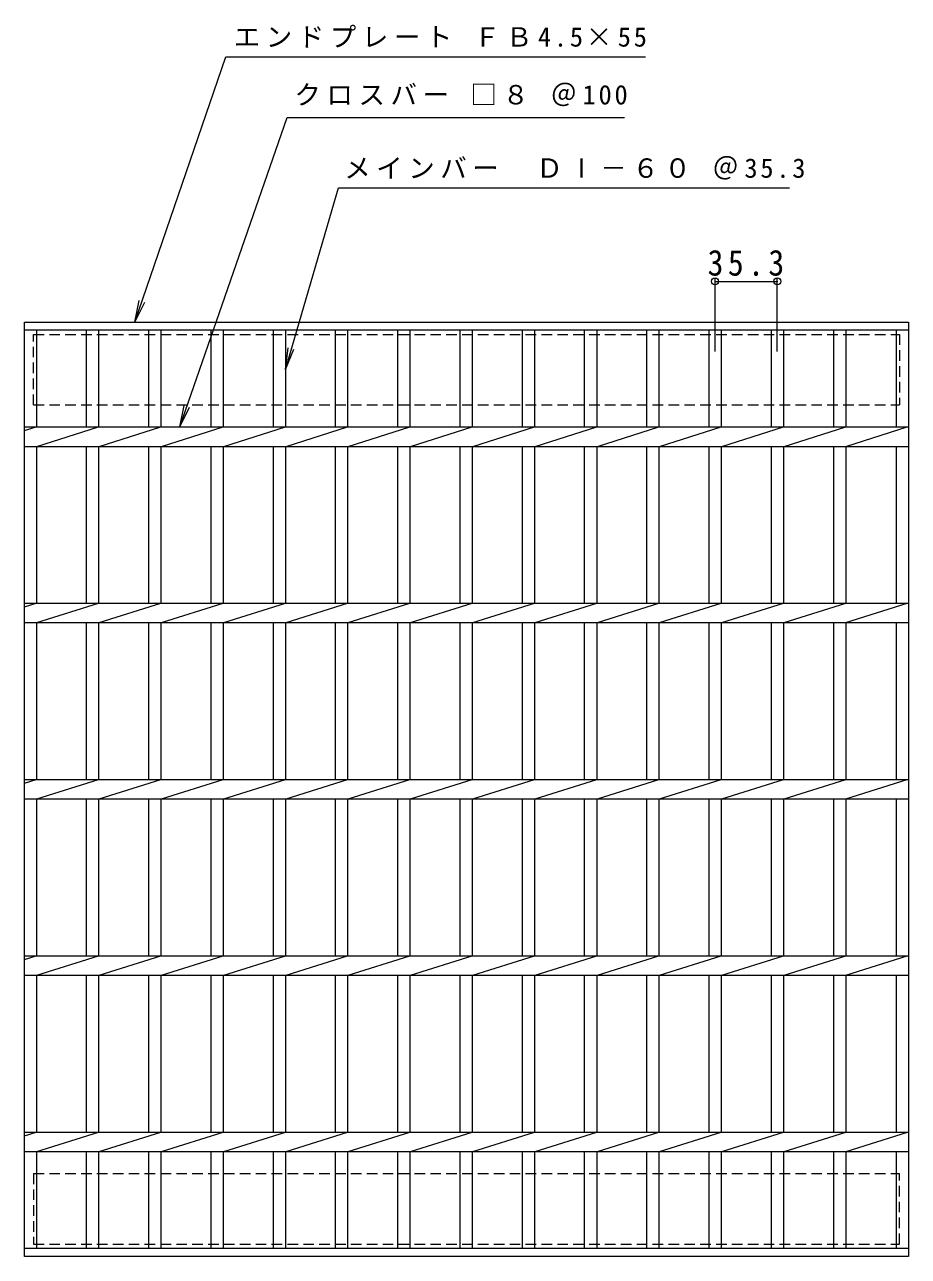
# Model space of a CAD drawing. Units: millimetres, scale not verified. Extents: x -547 to 819, y -687 to 676.
# Drawn here: x -545 to -44, y -23 to 676 of the extents above; entities that cross this region are included whole.
import ezdxf

# ---------------------------------------------------------------- set-up
doc = ezdxf.new("R2010")
doc.units = ezdxf.units.MM
doc.header["$LTSCALE"] = 5
doc.header["$PDMODE"] = 32
doc.header["$PDSIZE"] = 4
doc.linetypes.add('DASHED1', pattern=[1.8, 1.2, -0.6])
for name, color, linetype, lineweight in [('B-1', 2, 'Continuous', 9), ('B-2', 3, 'Continuous', 9), ('B-4', 7, 'Continuous', 9)]:
    doc.layers.add(name, color=color, linetype=linetype, lineweight=lineweight)
doc.styles.add('ＭＳ ゴシック', font='')
doc.styles.get('ＭＳ ゴシック').set_extended_font_data('MS Gothic')

msp = doc.modelspace()

# ---------------------------------------------------------------- linework, layer by layer
at = {"layer": 'B-1', "linetype": 'DASHED1'}
for p, q in [((-539.815, 460.109), (-539.815, 500.109)), ((-539.815, 460.109), (-48.815, 460.109)), ((-539.815, 24.109), (-539.815, -15.891)), ((-539.815, 24.109), (-48.815, 24.109))]:
    msp.add_line(p, q, dxfattribs=at)
for points in [[(-539.815, 500.109), (-48.815, 500.109), (-48.815, 460.109)], [(-539.815, -15.891), (-48.815, -15.891), (-48.815, 24.109)]]:
    msp.add_lwpolyline(points, dxfattribs=at)
at = {"layer": 'B-2'}
for p, q in [((-544.815, -22.891), (-544.815, 507.109)), ((-544.815, 507.109), (-43.815, 507.109)), ((-43.815, 507.109), (-43.815, -22.891)), ((-544.815, 502.609), (-43.815, 502.609)), ((-537.814, 447.61), (-537.814, 502.609)), ((-509.915, 502.609), (-509.915, 447.61)), ((-502.915, 502.609), (-502.915, 447.61)), ((-474.614, 502.609), (-474.614, 447.61)), ((-467.614, 502.609), (-467.614, 447.61)), ((-439.314, 502.609), (-439.314, 447.61)), ((-432.314, 502.609), (-432.314, 447.61)), ((-404.015, 502.609), (-404.015, 447.61)), ((-397.015, 502.609), (-397.015, 447.61)), ((-368.714, 502.609), (-368.714, 447.61)), ((-361.714, 502.609), (-361.714, 447.61)), ((-333.414, 502.609), (-333.414, 447.61)), ((-326.414, 502.609), (-326.414, 447.61)), ((-298.115, 502.609), (-298.115, 447.61)), ((-291.115, 502.609), (-291.115, 447.61)), ((-262.814, 502.609), (-262.814, 447.61)), ((-255.814, 502.609), (-255.814, 447.61)), ((-227.514, 502.609), (-227.514, 447.61)), ((-220.514, 502.609), (-220.514, 447.61)), ((-192.215, 502.609), (-192.215, 447.61)), ((-185.215, 502.609), (-185.215, 447.61)), ((-156.914, 502.609), (-156.914, 447.61)), ((-149.914, 502.609), (-149.914, 447.61)), ((-121.615, 502.609), (-121.615, 447.61)), ((-114.615, 502.609), (-114.615, 447.61)), ((-86.315, 502.609), (-86.315, 447.61)), ((-79.315, 502.609), (-79.315, 447.61)), ((-50.816, 502.609), (-50.816, 447.61)), ((-544.815, 445.529), (-538.215, 447.61)), ((-544.815, 447.61), (-43.815, 447.61)), ((-537.814, 436.61), (-502.915, 447.61)), ((-502.514, 436.61), (-467.615, 447.61)), ((-467.215, 436.61), (-432.315, 447.61)), ((-431.914, 436.61), (-397.015, 447.61)), ((-396.615, 436.61), (-361.715, 447.61)), ((-361.315, 436.61), (-326.415, 447.61)), ((-326.014, 436.61), (-291.115, 447.61)), ((-290.715, 436.61), (-255.815, 447.61)), ((-255.415, 436.61), (-220.515, 447.61)), ((-220.114, 436.61), (-185.215, 447.61)), ((-184.815, 436.61), (-149.915, 447.61)), ((-149.515, 436.61), (-114.615, 447.61)), ((-114.214, 436.61), (-79.315, 447.61)), ((-79.315, 436.61), (-44.415, 447.61)), ((-544.815, 436.61), (-43.815, 436.61)), ((-537.814, 347.609), (-537.814, 436.61)), ((-509.915, 436.61), (-509.915, 347.609)), ((-502.915, 436.61), (-502.915, 347.609)), ((-474.614, 436.61), (-474.614, 347.609)), ((-467.614, 436.61), (-467.614, 347.609)), ((-439.314, 436.61), (-439.314, 347.609)), ((-432.314, 436.61), (-432.314, 347.609)), ((-404.015, 436.61), (-404.015, 347.609)), ((-397.015, 436.61), (-397.015, 347.609)), ((-368.714, 436.61), (-368.714, 347.609)), ((-361.714, 436.61), (-361.714, 347.609)), ((-333.414, 436.61), (-333.414, 347.609)), ((-326.414, 436.61), (-326.414, 347.609)), ((-298.115, 436.61), (-298.115, 347.609)), ((-291.115, 436.61), (-291.115, 347.609)), ((-262.814, 436.61), (-262.814, 347.609)), ((-255.814, 436.61), (-255.814, 347.609)), ((-227.514, 436.61), (-227.514, 347.609)), ((-220.514, 436.61), (-220.514, 347.609)), ((-192.215, 436.61), (-192.215, 347.609)), ((-185.215, 436.61), (-185.215, 347.609)), ((-156.914, 436.61), (-156.914, 347.609)), ((-149.914, 436.61), (-149.914, 347.609)), ((-121.615, 436.61), (-121.615, 347.609)), ((-114.615, 436.61), (-114.615, 347.609)), ((-86.315, 436.61), (-86.315, 347.609)), ((-79.315, 436.61), (-79.315, 347.609)), ((-50.816, 436.61), (-50.816, 347.609)), ((-544.815, 345.529), (-538.215, 347.609)), ((-544.815, 347.609), (-43.815, 347.609)), ((-537.814, 336.61), (-502.915, 347.609)), ((-502.514, 336.61), (-467.615, 347.609)), ((-467.215, 336.61), (-432.315, 347.609)), ((-431.914, 336.61), (-397.015, 347.609)), ((-396.615, 336.61), (-361.715, 347.609)), ((-361.315, 336.61), (-326.415, 347.609)), ((-326.014, 336.61), (-291.115, 347.609)), ((-290.715, 336.61), (-255.815, 347.609)), ((-255.415, 336.61), (-220.515, 347.609)), ((-220.114, 336.61), (-185.215, 347.609)), ((-184.815, 336.61), (-149.915, 347.609)), ((-149.515, 336.61), (-114.615, 347.609)), ((-114.214, 336.61), (-79.315, 347.609)), ((-79.315, 336.61), (-44.415, 347.61)), ((-544.815, 336.609), (-43.815, 336.609)), ((-537.814, 247.609), (-537.814, 336.609)), ((-509.915, 336.609), (-509.915, 247.609)), ((-502.915, 336.609), (-502.915, 247.609)), ((-474.614, 336.609), (-474.614, 247.609)), ((-467.614, 336.609), (-467.614, 247.609)), ((-439.314, 336.609), (-439.314, 247.609)), ((-432.314, 336.609), (-432.314, 247.609)), ((-404.015, 336.609), (-404.015, 247.609)), ((-397.015, 336.609), (-397.015, 247.609)), ((-368.714, 336.609), (-368.714, 247.609)), ((-361.714, 336.609), (-361.714, 247.609)), ((-333.414, 336.609), (-333.414, 247.609)), ((-326.414, 336.609), (-326.414, 247.609)), ((-298.115, 336.609), (-298.115, 247.609)), ((-291.115, 336.609), (-291.115, 247.609)), ((-262.814, 336.609), (-262.814, 247.609)), ((-255.814, 336.609), (-255.814, 247.609)), ((-227.514, 336.609), (-227.514, 247.609)), ((-220.514, 336.609), (-220.514, 247.609)), ((-192.215, 336.609), (-192.215, 247.609)), ((-185.215, 336.609), (-185.215, 247.609)), ((-156.914, 336.609), (-156.914, 247.609)), ((-149.914, 336.609), (-149.914, 247.609)), ((-121.615, 336.609), (-121.615, 247.609)), ((-114.615, 336.609), (-114.615, 247.609)), ((-86.315, 336.609), (-86.315, 247.609)), ((-79.315, 336.609), (-79.315, 247.609)), ((-50.816, 336.609), (-50.816, 247.609)), ((-544.815, 245.529), (-538.215, 247.609)), ((-544.815, 247.609), (-43.815, 247.609)), ((-537.814, 236.61), (-502.915, 247.609)), ((-502.514, 236.61), (-467.615, 247.609)), ((-467.215, 236.61), (-432.315, 247.609)), ((-431.914, 236.61), (-397.015, 247.609)), ((-396.615, 236.61), (-361.715, 247.609)), ((-361.315, 236.61), (-326.415, 247.609)), ((-326.014, 236.61), (-291.115, 247.609)), ((-290.715, 236.61), (-255.815, 247.609)), ((-255.415, 236.61), (-220.515, 247.609)), ((-220.114, 236.61), (-185.215, 247.609)), ((-184.815, 236.61), (-149.915, 247.609)), ((-149.515, 236.61), (-114.615, 247.609)), ((-114.214, 236.61), (-79.315, 247.609)), ((-79.315, 236.61), (-44.415, 247.61)), ((-544.815, 236.609), (-43.815, 236.609)), ((-537.814, 147.609), (-537.814, 236.609)), ((-509.915, 236.609), (-509.915, 147.609)), ((-502.915, 236.609), (-502.915, 147.609)), ((-474.614, 236.609), (-474.614, 147.609)), ((-467.614, 236.609), (-467.614, 147.609)), ((-439.314, 236.609), (-439.314, 147.609)), ((-432.314, 236.609), (-432.314, 147.609)), ((-404.015, 236.609), (-404.015, 147.609)), ((-397.015, 236.609), (-397.015, 147.609)), ((-368.714, 236.609), (-368.714, 147.609)), ((-361.714, 236.609), (-361.714, 147.609)), ((-333.414, 236.609), (-333.414, 147.609)), ((-326.414, 236.609), (-326.414, 147.609)), ((-298.115, 236.609), (-298.115, 147.609)), ((-291.115, 236.609), (-291.115, 147.609)), ((-262.814, 236.609), (-262.814, 147.609)), ((-255.814, 236.609), (-255.814, 147.609)), ((-227.514, 236.609), (-227.514, 147.609)), ((-220.514, 236.609), (-220.514, 147.609)), ((-192.215, 236.609), (-192.215, 147.609)), ((-185.215, 236.609), (-185.215, 147.609)), ((-156.914, 236.609), (-156.914, 147.609)), ((-149.914, 236.609), (-149.914, 147.609)), ((-121.615, 236.609), (-121.615, 147.609)), ((-114.615, 236.609), (-114.615, 147.609)), ((-86.315, 236.609), (-86.315, 147.609)), ((-79.315, 236.609), (-79.315, 147.609)), ((-50.816, 236.609), (-50.816, 147.609)), ((-544.815, 145.529), (-538.215, 147.609)), ((-544.815, 147.609), (-43.815, 147.609)), ((-537.814, 136.609), (-502.915, 147.609)), ((-502.514, 136.609), (-467.615, 147.609)), ((-467.215, 136.609), (-432.315, 147.609)), ((-431.914, 136.609), (-397.015, 147.609)), ((-396.615, 136.609), (-361.715, 147.609)), ((-361.315, 136.609), (-326.415, 147.609)), ((-326.014, 136.609), (-291.115, 147.609)), ((-290.715, 136.609), (-255.815, 147.609)), ((-255.415, 136.609), (-220.515, 147.609)), ((-220.114, 136.609), (-185.215, 147.609)), ((-184.815, 136.609), (-149.915, 147.609)), ((-149.515, 136.609), (-114.615, 147.609)), ((-114.214, 136.609), (-79.315, 147.609)), ((-79.315, 136.61), (-44.415, 147.61)), ((-544.815, 136.609), (-43.815, 136.609)), ((-537.814, 47.609), (-537.814, 136.609)), ((-509.915, 136.609), (-509.915, 47.609)), ((-502.915, 136.609), (-502.915, 47.609)), ((-474.614, 136.609), (-474.614, 47.609)), ((-467.614, 136.609), (-467.614, 47.609)), ((-439.314, 136.609), (-439.314, 47.609)), ((-432.314, 136.609), (-432.314, 47.609)), ((-404.015, 136.609), (-404.015, 47.609)), ((-397.015, 136.609), (-397.015, 47.609)), ((-368.714, 136.609), (-368.714, 47.609)), ((-361.714, 136.609), (-361.714, 47.609)), ((-333.414, 136.609), (-333.414, 47.609)), ((-326.414, 136.609), (-326.414, 47.609)), ((-298.115, 136.609), (-298.115, 47.609)), ((-291.115, 136.609), (-291.115, 47.609)), ((-262.814, 136.609), (-262.814, 47.609)), ((-255.814, 136.609), (-255.814, 47.609)), ((-227.514, 136.609), (-227.514, 47.609)), ((-220.514, 136.609), (-220.514, 47.609)), ((-192.215, 136.609), (-192.215, 47.609)), ((-185.215, 136.609), (-185.215, 47.609)), ((-156.914, 136.609), (-156.914, 47.609)), ((-149.914, 136.609), (-149.914, 47.609)), ((-121.615, 136.609), (-121.615, 47.609)), ((-114.615, 136.609), (-114.615, 47.609)), ((-86.315, 136.609), (-86.315, 47.609)), ((-79.315, 136.609), (-79.315, 47.609)), ((-50.816, 136.609), (-50.816, 47.609)), ((-544.815, 47.609), (-43.815, 47.609)), ((-544.815, 45.529), (-538.215, 47.609)), ((-537.814, 36.609), (-502.915, 47.609)), ((-502.916, 47.609), (-502.915, 47.609)), ((-502.514, 36.609), (-467.615, 47.609)), ((-467.617, 47.609), (-467.615, 47.609)), ((-467.215, 36.609), (-432.315, 47.609)), ((-432.316, 47.609), (-432.315, 47.609)), ((-431.914, 36.609), (-397.015, 47.609)), ((-397.016, 47.609), (-397.015, 47.609)), ((-396.615, 36.609), (-361.715, 47.609)), ((-361.716, 47.609), (-361.715, 47.609)), ((-361.315, 36.609), (-326.415, 47.609)), ((-326.416, 47.609), (-326.415, 47.609)), ((-326.014, 36.609), (-291.115, 47.609)), ((-291.116, 47.609), (-291.115, 47.609)), ((-290.715, 36.609), (-255.815, 47.609)), ((-255.816, 47.609), (-255.815, 47.609)), ((-255.415, 36.609), (-220.515, 47.609)), ((-220.516, 47.609), (-220.515, 47.609)), ((-220.114, 36.609), (-185.215, 47.609)), ((-185.216, 47.609), (-185.215, 47.609)), ((-184.815, 36.609), (-149.915, 47.609)), ((-149.916, 47.609), (-149.915, 47.609)), ((-149.515, 36.609), (-114.615, 47.609)), ((-114.616, 47.609), (-114.615, 47.609)), ((-114.214, 36.609), (-79.315, 47.609)), ((-79.516, 47.609), (-79.515, 47.609)), ((-79.316, 47.609), (-79.315, 47.609)), ((-79.114, 36.609), (-44.215, 47.609)), ((-44.216, 47.609), (-44.215, 47.609)), ((-544.815, 36.609), (-43.815, 36.609)), ((-537.814, -18.391), (-537.814, 36.609)), ((-509.915, 36.609), (-509.915, -18.391)), ((-502.915, 36.609), (-502.915, -18.391)), ((-474.614, 36.609), (-474.614, -18.391)), ((-467.614, 36.609), (-467.614, -18.391)), ((-439.314, 36.609), (-439.314, -18.391)), ((-432.314, 36.609), (-432.314, -18.391)), ((-404.015, 36.609), (-404.015, -18.391)), ((-397.015, 36.609), (-397.015, -18.391)), ((-368.714, 36.609), (-368.714, -18.391)), ((-361.714, 36.609), (-361.714, -18.391)), ((-333.414, 36.609), (-333.414, -18.391)), ((-326.414, 36.609), (-326.414, -18.391)), ((-298.115, 36.609), (-298.115, -18.391)), ((-291.115, 36.609), (-291.115, -18.391)), ((-262.814, 36.609), (-262.814, -18.391)), ((-255.814, 36.609), (-255.814, -18.391)), ((-227.514, 36.609), (-227.514, -18.391)), ((-220.514, 36.609), (-220.514, -18.391)), ((-192.215, 36.609), (-192.215, -18.391)), ((-185.215, 36.609), (-185.215, -18.391)), ((-156.914, 36.609), (-156.914, -18.391)), ((-149.914, 36.609), (-149.914, -18.391)), ((-121.615, 36.609), (-121.615, -18.391)), ((-114.615, 36.609), (-114.615, -18.391)), ((-86.315, 36.609), (-86.315, -18.391)), ((-79.315, 36.609), (-79.315, -18.391)), ((-50.816, 36.609), (-50.816, -18.391)), ((-43.815, -18.391), (-544.815, -18.391)), ((-43.815, -22.891), (-544.815, -22.891))]:
    msp.add_line(p, q, dxfattribs=at)
at = {"layer": 'B-4'}
for p, q in [((-456.912, 447.61), (-395.932, 623.186)), ((-395.932, 623.186), (-204.738, 623.186)), ((-397.015, 480.109), (-366.947, 583.186)), ((-366.947, 583.186), (-111.152, 583.186)), ((-153.414, 490.327), (-153.414, 531.71)), ((-118.115, 490.327), (-118.115, 531.71)), ((-153.414, 530.21), (-118.115, 530.21)), ((-482.262, 507.109), (-479.84, 519.372)), ((-482.262, 507.109), (-476.749, 518.328)), ((-397.015, 480.109), (-395.383, 492.502)), ((-397.015, 480.109), (-392.231, 491.658)), ((-456.912, 447.61), (-454.415, 459.858)), ((-456.912, 447.61), (-451.33, 458.794))]:
    msp.add_line(p, q, dxfattribs=at)
msp.add_lwpolyline([(-482.262, 507.109), (-430.797, 657.574), (-192.9, 657.574)], dxfattribs=at)
for p in [(-153.414, 530.21), (-118.115, 530.21)]:
    msp.add_point(p, dxfattribs=at)

# ---------------------------------------------------------------- texts
at = {"layer": 'B-4', "char_height": 11, "attachment_point": 7, "style": 'ＭＳ ゴシック'}
for s, insert in [('\\T1.21;エンドプレート\\~ＦＢ4.5×55', (-426.287, 662.715)), ('\\T1.21;クロスバー\\~□８\\~＠100', (-391.866, 629.533)), ('\\T1.21;メインバー\\~\\~ＤⅠ－６０\\~＠35.3', (-363.652, 587.916))]:
    msp.add_mtext(s, dxfattribs=dict(at, insert=insert))
at = {"layer": 'B-4', "color": 2, "insert": (-157.64, 533.21), "char_height": 14.66, "attachment_point": 7, "style": 'ＭＳ ゴシック'}
msp.add_mtext('\\T1.28;\\W0.9;35.3', dxfattribs=at)

doc.saveas('drawing.dxf')
